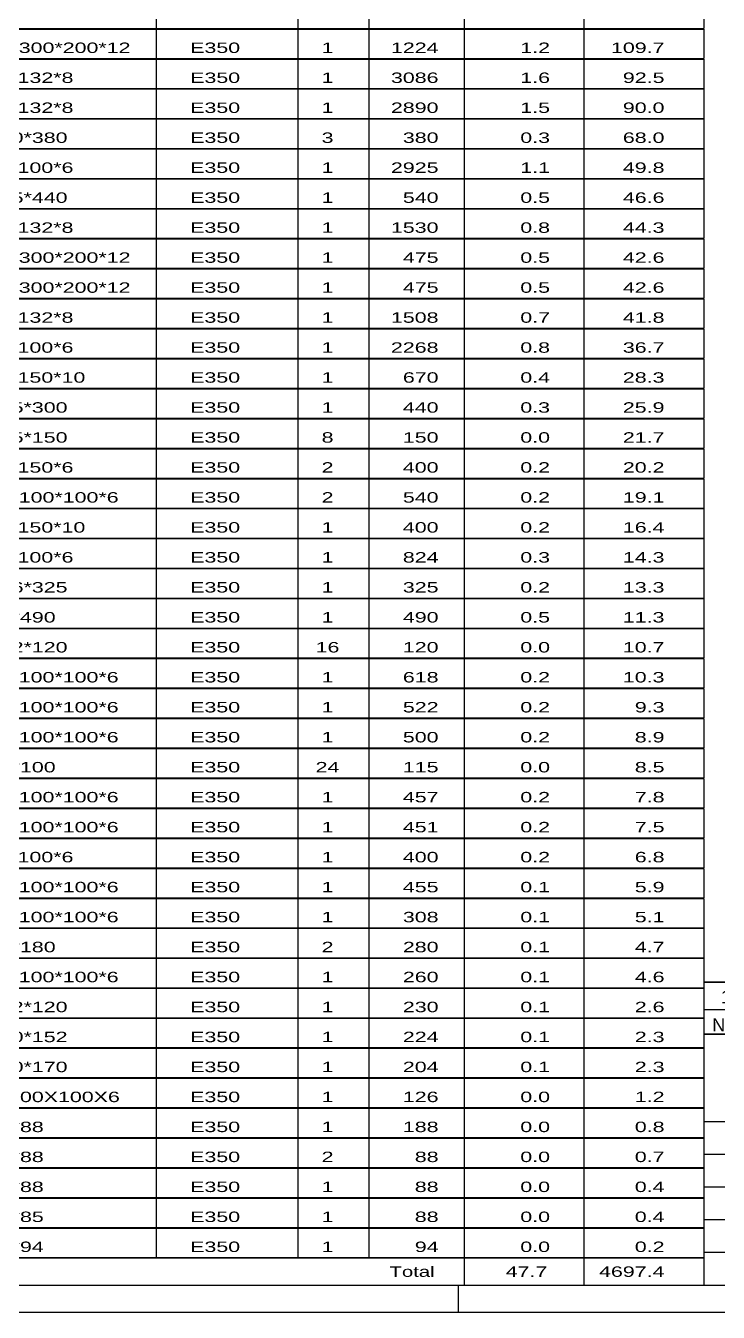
# Model space of a CAD drawing. Header units: millimetres. Extents: x 0 to 841, y 0 to 594.
# Drawn here: x 551.6 to 678.6, y 0 to 236.1 of the extents above; entities that cross this region are included whole.
import ezdxf

# ---------------------------------------------------------------- set-up
doc = ezdxf.new("R2010")
doc.units = ezdxf.units.MM
doc.styles.add('Arial Narrow', font='ARIALN.TTF', dxfattribs={"height": 0.2})

# ---------------------------------------------------------------- blocks, each defined once
blk = doc.blocks.new('Unknown-695494452-1133')
at = {"color": 5, "linetype": 'Continuous'}
for p, q in [((5, 5), (836, 5)), ((631, 0), (631, 5)), ((0, 0), (841, 0))]:
    blk.add_line(p, q, dxfattribs=at)
blk = doc.blocks.new('Unknown-695494452-27537')
at = {"color": 7, "linetype": 'Continuous'}
for p, q in [((676, 51.05), (676, 5)), ((676, 51.05), (836, 51.05)), ((836, 51), (836, 5)), ((676, 35), (836, 35)), ((716.14, 35), (716.14, 5)), ((676, 29), (836, 29)), ((818, 5.05), (818, 29.05)), ((676, 23), (836, 23)), ((760.14, 23), (760.14, 5)), ((676, 17), (836, 17)), ((676, 11), (818, 11)), ((676, 5), (836, 5))]:
    blk.add_line(p, q, dxfattribs=at)
at = {"color": 7, "style": 'Arial Narrow'}
for s, height, width, p in [('DRAWING TITLE', 1.9089, 1.425378, (680.88, 30.61)), ('COLUMN', 1.909, 1.425378, (717.81, 30.59)), ('CONTRACT', 1.909, 1.425378, (680.88, 24.71)), ('TERMINAL BUILDING', 1.9089, 1.425378, (718.06, 25.07)), ('MODELLED BY', 1.9089, 1.425378, (680.88, 18.98)), ('GSK', 1.909, 1.425378, (717.88, 19.04)), ('ISSUED', 1.909, 1.425378, (760.94, 18.64)), ('12.05.2026', 1.909, 1.425378, (777.69, 18.52)), ('CONTRACT NO', 1.9089, 1.425378, (680.88, 12.66)), ('AN-C-1376', 1.909, 1.425378, (718.23, 12.78)), ('SCALE', 1.909, 1.425378, (760.94, 12.65)), ('A1', 6.204, 1.25, (822.24, 7.2)), ('DRAWING No', 1.909, 1.425378, (680.56, 7)), ('[C.5]', 1.909, 1.425378, (718.46, 6.99)), ('REVISION No.', 1.9089, 1.425378, (760.94, 5.77)), ('1', 3.34, 1.5, (797.91, 5.68))]:
    blk.add_text(s, height=height, dxfattribs=dict(at, width=width)).set_placement(p)
at = {"color": 7, "linetype": 'Continuous', "style": 'Arial Narrow'}
for s, height, width, p in [('PH #', 2.1, 1.42538, (823.4, 24.55)), ('201', 2.1, 1.42538, (824.19, 18.65)), ('NTS', 1.909, 1.425378, (778, 13.05))]:
    blk.add_text(s, height=height, dxfattribs=dict(at, width=width)).set_placement(p)
blk = doc.blocks.new('Unknown-695494452-27538')
at = {"color": 7, "linetype": 'Continuous'}
for p, q in [((575.5, 241), (575.5, 235.5)), ((601.5, 241), (601.5, 235.5)), ((614.5, 241), (614.5, 235.5)), ((632, 241), (632, 235.5)), ((654, 241), (654, 235.5)), ((676, 240.95), (676, 235.55)), ((516, 235.55), (676, 235.55)), ((516, 235.45), (676, 235.45)), ((575.5, 235.5), (575.5, 230)), ((601.5, 235.5), (601.5, 230)), ((614.5, 235.5), (614.5, 230)), ((632, 235.5), (632, 230)), ((654, 235.5), (654, 230)), ((676, 235.45), (676, 230.05)), ((516, 230.05), (676, 230.05)), ((516, 229.95), (676, 229.95)), ((575.5, 230), (575.5, 224.5)), ((601.5, 230), (601.5, 224.5)), ((614.5, 230), (614.5, 224.5)), ((632, 230), (632, 224.5)), ((654, 230), (654, 224.5)), ((676, 229.95), (676, 224.55)), ((516, 224.55), (676, 224.55)), ((516, 224.45), (676, 224.45)), ((575.5, 224.5), (575.5, 219)), ((601.5, 224.5), (601.5, 219)), ((614.5, 224.5), (614.5, 219)), ((632, 224.5), (632, 219)), ((654, 224.5), (654, 219)), ((676, 224.45), (676, 219.05)), ((516, 219.05), (676, 219.05)), ((516, 218.95), (676, 218.95)), ((575.5, 219), (575.5, 213.5)), ((601.5, 219), (601.5, 213.5)), ((614.5, 219), (614.5, 213.5)), ((632, 219), (632, 213.5)), ((654, 219), (654, 213.5)), ((676, 218.95), (676, 213.55)), ((516, 213.55), (676, 213.55)), ((516, 213.45), (676, 213.45)), ((575.5, 213.5), (575.5, 208)), ((601.5, 213.5), (601.5, 208)), ((614.5, 213.5), (614.5, 208)), ((632, 213.5), (632, 208)), ((654, 213.5), (654, 208)), ((676, 213.45), (676, 208.05)), ((516, 208.05), (676, 208.05)), ((516, 207.95), (676, 207.95)), ((575.5, 208), (575.5, 202.5)), ((601.5, 208), (601.5, 202.5)), ((614.5, 208), (614.5, 202.5)), ((632, 208), (632, 202.5)), ((654, 208), (654, 202.5)), ((676, 207.95), (676, 202.55)), ((516, 202.55), (676, 202.55)), ((516, 202.45), (676, 202.45)), ((575.5, 202.5), (575.5, 197)), ((601.5, 202.5), (601.5, 197)), ((614.5, 202.5), (614.5, 197)), ((632, 202.5), (632, 197)), ((654, 202.5), (654, 197)), ((676, 202.45), (676, 197.05)), ((516, 197.05), (676, 197.05)), ((516, 196.95), (676, 196.95)), ((575.5, 197), (575.5, 191.5)), ((601.5, 197), (601.5, 191.5)), ((614.5, 197), (614.5, 191.5)), ((632, 197), (632, 191.5)), ((654, 197), (654, 191.5)), ((676, 196.95), (676, 191.55)), ((516, 191.55), (676, 191.55)), ((516, 191.45), (676, 191.45)), ((575.5, 191.5), (575.5, 186)), ((601.5, 191.5), (601.5, 186)), ((614.5, 191.5), (614.5, 186)), ((632, 191.5), (632, 186)), ((654, 191.5), (654, 186)), ((676, 191.45), (676, 186.05)), ((516, 186.05), (676, 186.05)), ((516, 185.95), (676, 185.95)), ((575.5, 186), (575.5, 180.5)), ((601.5, 186), (601.5, 180.5)), ((614.5, 186), (614.5, 180.5)), ((632, 186), (632, 180.5)), ((654, 186), (654, 180.5)), ((676, 185.95), (676, 180.55)), ((516, 180.55), (676, 180.55)), ((516, 180.45), (676, 180.45)), ((575.5, 180.5), (575.5, 175)), ((601.5, 180.5), (601.5, 175)), ((614.5, 180.5), (614.5, 175)), ((632, 180.5), (632, 175)), ((654, 180.5), (654, 175)), ((676, 180.45), (676, 175.05)), ((516, 175.05), (676, 175.05)), ((516, 174.95), (676, 174.95)), ((575.5, 175), (575.5, 169.5)), ((601.5, 175), (601.5, 169.5)), ((614.5, 175), (614.5, 169.5)), ((632, 175), (632, 169.5)), ((654, 175), (654, 169.5)), ((676, 174.95), (676, 169.55)), ((516, 169.55), (676, 169.55)), ((516, 169.45), (676, 169.45)), ((575.5, 169.5), (575.5, 164)), ((601.5, 169.5), (601.5, 164)), ((614.5, 169.5), (614.5, 164)), ((632, 169.5), (632, 164)), ((654, 169.5), (654, 164)), ((676, 169.45), (676, 164.05)), ((516, 164.05), (676, 164.05)), ((516, 163.95), (676, 163.95)), ((575.5, 164), (575.5, 158.5)), ((601.5, 164), (601.5, 158.5)), ((614.5, 164), (614.5, 158.5)), ((632, 164), (632, 158.5)), ((654, 164), (654, 158.5)), ((676, 163.95), (676, 158.55)), ((516, 158.55), (676, 158.55)), ((516, 158.45), (676, 158.45)), ((575.5, 158.5), (575.5, 153)), ((601.5, 158.5), (601.5, 153)), ((614.5, 158.5), (614.5, 153)), ((632, 158.5), (632, 153)), ((654, 158.5), (654, 153)), ((676, 158.45), (676, 153.05)), ((516, 153.05), (676, 153.05)), ((516, 152.95), (676, 152.95)), ((575.5, 153), (575.5, 147.5)), ((601.5, 153), (601.5, 147.5)), ((614.5, 153), (614.5, 147.5)), ((632, 153), (632, 147.5)), ((654, 153), (654, 147.5)), ((676, 152.95), (676, 147.55)), ((516, 147.55), (676, 147.55)), ((516, 147.45), (676, 147.45)), ((575.5, 147.5), (575.5, 142)), ((601.5, 147.5), (601.5, 142)), ((614.5, 147.5), (614.5, 142)), ((632, 147.5), (632, 142)), ((654, 147.5), (654, 142)), ((676, 147.45), (676, 142.05)), ((516, 142.05), (676, 142.05)), ((516, 141.95), (676, 141.95)), ((575.5, 142), (575.5, 136.5)), ((601.5, 142), (601.5, 136.5)), ((614.5, 142), (614.5, 136.5)), ((632, 142), (632, 136.5)), ((654, 142), (654, 136.5)), ((676, 141.95), (676, 136.55)), ((516, 136.55), (676, 136.55)), ((516, 136.45), (676, 136.45)), ((575.5, 136.5), (575.5, 131)), ((601.5, 136.5), (601.5, 131)), ((614.5, 136.5), (614.5, 131)), ((632, 136.5), (632, 131)), ((654, 136.5), (654, 131)), ((676, 136.45), (676, 131.05)), ((516, 131.05), (676, 131.05)), ((516, 130.95), (676, 130.95)), ((575.5, 131), (575.5, 125.5)), ((601.5, 131), (601.5, 125.5)), ((614.5, 131), (614.5, 125.5)), ((632, 131), (632, 125.5)), ((654, 131), (654, 125.5)), ((676, 130.95), (676, 125.55)), ((516, 125.55), (676, 125.55)), ((516, 125.45), (676, 125.45)), ((575.5, 125.5), (575.5, 120)), ((601.5, 125.5), (601.5, 120)), ((614.5, 125.5), (614.5, 120)), ((632, 125.5), (632, 120)), ((654, 125.5), (654, 120)), ((676, 125.45), (676, 120.05)), ((516, 120.05), (676, 120.05)), ((516, 119.95), (676, 119.95)), ((575.5, 120), (575.5, 114.5)), ((601.5, 120), (601.5, 114.5)), ((614.5, 120), (614.5, 114.5)), ((632, 120), (632, 114.5)), ((654, 120), (654, 114.5)), ((676, 119.95), (676, 114.55)), ((516, 114.55), (676, 114.55)), ((516, 114.45), (676, 114.45)), ((575.5, 114.5), (575.5, 109)), ((601.5, 114.5), (601.5, 109)), ((614.5, 114.5), (614.5, 109)), ((632, 114.5), (632, 109)), ((654, 114.5), (654, 109)), ((676, 114.45), (676, 109.05)), ((516, 109.05), (676, 109.05)), ((516, 108.95), (676, 108.95)), ((575.5, 109), (575.5, 103.5)), ((601.5, 109), (601.5, 103.5)), ((614.5, 109), (614.5, 103.5)), ((632, 109), (632, 103.5)), ((654, 109), (654, 103.5)), ((676, 108.95), (676, 103.55)), ((516, 103.55), (676, 103.55)), ((516, 103.45), (676, 103.45)), ((575.5, 103.5), (575.5, 98)), ((601.5, 103.5), (601.5, 98)), ((614.5, 103.5), (614.5, 98)), ((632, 103.5), (632, 98)), ((654, 103.5), (654, 98)), ((676, 103.45), (676, 98.05)), ((516, 98.05), (676, 98.05)), ((516, 97.95), (676, 97.95)), ((575.5, 98), (575.5, 92.5)), ((601.5, 98), (601.5, 92.5)), ((614.5, 98), (614.5, 92.5)), ((632, 98), (632, 92.5)), ((654, 98), (654, 92.5)), ((676, 97.95), (676, 92.55)), ((516, 92.55), (676, 92.55)), ((516, 92.45), (676, 92.45)), ((575.5, 92.5), (575.5, 87)), ((601.5, 92.5), (601.5, 87)), ((614.5, 92.5), (614.5, 87)), ((632, 92.5), (632, 87)), ((654, 92.5), (654, 87)), ((676, 92.45), (676, 87.05)), ((516, 87.05), (676, 87.05)), ((516, 86.95), (676, 86.95)), ((575.5, 87), (575.5, 81.5)), ((601.5, 87), (601.5, 81.5)), ((614.5, 87), (614.5, 81.5)), ((632, 87), (632, 81.5)), ((654, 87), (654, 81.5)), ((676, 86.95), (676, 81.55)), ((516, 81.55), (676, 81.55)), ((516, 81.45), (676, 81.45)), ((575.5, 81.5), (575.5, 76)), ((601.5, 81.5), (601.5, 76)), ((614.5, 81.5), (614.5, 76)), ((632, 81.5), (632, 76)), ((654, 81.5), (654, 76)), ((676, 81.45), (676, 76.05)), ((516, 76.05), (676, 76.05)), ((516, 75.95), (676, 75.95)), ((575.5, 76), (575.5, 70.5)), ((601.5, 76), (601.5, 70.5)), ((614.5, 76), (614.5, 70.5)), ((632, 76), (632, 70.5)), ((654, 76), (654, 70.5)), ((676, 75.95), (676, 70.55)), ((516, 70.55), (676, 70.55)), ((516, 70.45), (676, 70.45)), ((575.5, 70.5), (575.5, 65)), ((601.5, 70.5), (601.5, 65)), ((614.5, 70.5), (614.5, 65)), ((632, 70.5), (632, 65)), ((654, 70.5), (654, 65)), ((676, 70.45), (676, 65.05)), ((516, 65.05), (676, 65.05)), ((516, 64.95), (676, 64.95)), ((575.5, 65), (575.5, 59.5)), ((601.5, 65), (601.5, 59.5)), ((614.5, 65), (614.5, 59.5)), ((632, 65), (632, 59.5)), ((654, 65), (654, 59.5)), ((676, 64.95), (676, 59.55)), ((516, 59.55), (676, 59.55)), ((516, 59.45), (676, 59.45)), ((575.5, 59.5), (575.5, 54)), ((601.5, 59.5), (601.5, 54)), ((614.5, 59.5), (614.5, 54)), ((632, 59.5), (632, 54)), ((654, 59.5), (654, 54)), ((676, 59.45), (676, 54.05)), ((516, 54.05), (676, 54.05)), ((516, 53.95), (676, 53.95)), ((575.5, 54), (575.5, 48.5)), ((601.5, 54), (601.5, 48.5)), ((614.5, 54), (614.5, 48.5)), ((632, 54), (632, 48.5)), ((654, 54), (654, 48.5)), ((676, 53.95), (676, 48.55)), ((516, 48.55), (676, 48.55)), ((516, 48.45), (676, 48.45)), ((575.5, 48.5), (575.5, 43)), ((601.5, 48.5), (601.5, 43)), ((614.5, 48.5), (614.5, 43)), ((632, 48.5), (632, 43)), ((654, 48.5), (654, 43)), ((676, 48.45), (676, 43.05)), ((516, 43.05), (676, 43.05)), ((516, 42.95), (676, 42.95)), ((575.5, 43), (575.5, 37.5)), ((601.5, 43), (601.5, 37.5)), ((614.5, 43), (614.5, 37.5)), ((632, 43), (632, 37.5)), ((654, 43), (654, 37.5)), ((676, 42.95), (676, 37.55)), ((516, 37.55), (676, 37.55)), ((516, 37.45), (676, 37.45)), ((575.5, 37.5), (575.5, 32)), ((601.5, 37.5), (601.5, 32)), ((614.5, 37.5), (614.5, 32)), ((632, 37.5), (632, 32)), ((654, 37.5), (654, 32)), ((676, 37.45), (676, 32.05)), ((516, 32.05), (676, 32.05)), ((516, 31.95), (676, 31.95)), ((575.5, 32), (575.5, 26.5)), ((601.5, 32), (601.5, 26.5)), ((614.5, 32), (614.5, 26.5)), ((632, 32), (632, 26.5)), ((654, 32), (654, 26.5)), ((676, 31.95), (676, 26.55)), ((516, 26.55), (676, 26.55)), ((516, 26.45), (676, 26.45)), ((575.5, 26.5), (575.5, 21)), ((601.5, 26.5), (601.5, 21)), ((614.5, 26.5), (614.5, 21)), ((632, 26.5), (632, 21)), ((654, 26.5), (654, 21)), ((676, 26.45), (676, 21.05)), ((516, 21.05), (676, 21.05)), ((516, 20.95), (676, 20.95)), ((575.5, 21), (575.5, 15.5)), ((601.5, 21), (601.5, 15.5)), ((614.5, 21), (614.5, 15.5)), ((632, 21), (632, 15.5)), ((654, 21), (654, 15.5)), ((676, 20.95), (676, 15.55)), ((516, 15.55), (676, 15.55)), ((516, 15.45), (676, 15.45)), ((575.5, 15.5), (575.5, 10)), ((601.5, 15.5), (601.5, 10)), ((614.5, 15.5), (614.5, 10)), ((632, 15.5), (632, 10)), ((654, 15.5), (654, 10)), ((676, 15.45), (676, 10.05)), ((516, 10.05), (676, 10.05)), ((516, 10), (676, 10)), ((632, 10), (632, 5)), ((654, 10), (654, 5)), ((676, 10), (676, 5)), ((516, 5), (676, 5))]:
    blk.add_line(p, q, dxfattribs=at)
at = {"color": 7, "linetype": 'Continuous', "style": 'Arial Narrow'}
for s, height, width, p in [('RHS300*200*12', 1.9089, 1.794707, (542, 231.06)), ('E350', 1.909, 1.794707, (581.74, 231.06)), ('1', 1.91, 1.794707, (605.86, 231.06)), ('1224', 1.909, 1.794707, (618.58, 231.06)), ('1.2', 1.909, 1.794707, (642.32, 231.06)), ('109.7', 1.909, 1.794707, (658.96, 231.06)), ('SHS132*8', 1.909, 1.794707, (542, 225.56)), ('E350', 1.909, 1.794707, (581.74, 225.56)), ('1', 1.91, 1.794707, (605.86, 225.56)), ('3086', 1.909, 1.794707, (618.58, 225.56)), ('1.6', 1.909, 1.794707, (642.32, 225.56)), ('92.5', 1.909, 1.794707, (661.14, 225.56)), ('SHS132*8', 1.909, 1.794707, (542, 220.06)), ('E350', 1.909, 1.794707, (581.74, 220.06)), ('1', 1.91, 1.794707, (605.86, 220.06)), ('2890', 1.909, 1.794707, (618.58, 220.06)), ('1.5', 1.909, 1.794707, (642.32, 220.06)), ('90.0', 1.909, 1.794707, (661.14, 220.06)), ('PL20*380', 1.909, 1.794707, (542, 214.56)), ('E350', 1.909, 1.794707, (581.74, 214.56)), ('3', 1.91, 1.794707, (605.86, 214.56)), ('380', 1.909, 1.794707, (620.77, 214.56)), ('0.3', 1.909, 1.794707, (642.32, 214.56)), ('68.0', 1.909, 1.794707, (661.14, 214.56)), ('SHS100*6', 1.909, 1.794707, (542, 209.06)), ('E350', 1.909, 1.794707, (581.74, 209.06)), ('1', 1.91, 1.794707, (605.86, 209.06)), ('2925', 1.909, 1.794707, (618.58, 209.06)), ('1.1', 1.909, 1.794707, (642.32, 209.06)), ('49.8', 1.909, 1.794707, (661.14, 209.06)), ('PL25*440', 1.909, 1.794707, (542, 203.56)), ('E350', 1.909, 1.794707, (581.74, 203.56)), ('1', 1.91, 1.794707, (605.86, 203.56)), ('540', 1.909, 1.794707, (620.77, 203.56)), ('0.5', 1.909, 1.794707, (642.32, 203.56)), ('46.6', 1.909, 1.794707, (661.14, 203.56)), ('SHS132*8', 1.909, 1.794707, (542, 198.06)), ('E350', 1.909, 1.794707, (581.74, 198.06)), ('1', 1.91, 1.794707, (605.86, 198.06)), ('1530', 1.909, 1.794707, (618.58, 198.06)), ('0.8', 1.909, 1.794707, (642.32, 198.06)), ('44.3', 1.909, 1.794707, (661.14, 198.06)), ('RHS300*200*12', 1.9089, 1.794707, (542, 192.56)), ('E350', 1.909, 1.794707, (581.74, 192.56)), ('1', 1.91, 1.794707, (605.86, 192.56)), ('475', 1.909, 1.794707, (620.77, 192.56)), ('0.5', 1.909, 1.794707, (642.32, 192.56)), ('42.6', 1.909, 1.794707, (661.14, 192.56)), ('RHS300*200*12', 1.9089, 1.794707, (542, 187.06)), ('E350', 1.909, 1.794707, (581.74, 187.06)), ('1', 1.91, 1.794707, (605.86, 187.06)), ('475', 1.909, 1.794707, (620.77, 187.06)), ('0.5', 1.909, 1.794707, (642.32, 187.06)), ('42.6', 1.909, 1.794707, (661.14, 187.06)), ('SHS132*8', 1.909, 1.794707, (542, 181.56)), ('E350', 1.909, 1.794707, (581.74, 181.56)), ('1', 1.91, 1.794707, (605.86, 181.56)), ('1508', 1.909, 1.794707, (618.58, 181.56)), ('0.7', 1.909, 1.794707, (642.32, 181.56)), ('41.8', 1.909, 1.794707, (661.14, 181.56)), ('SHS100*6', 1.909, 1.794707, (542, 176.06)), ('E350', 1.909, 1.794707, (581.74, 176.06)), ('1', 1.91, 1.794707, (605.86, 176.06)), ('2268', 1.909, 1.794707, (618.58, 176.06)), ('0.8', 1.909, 1.794707, (642.32, 176.06)), ('36.7', 1.909, 1.794707, (661.14, 176.06)), ('SHS150*10', 1.909, 1.794707, (542, 170.56)), ('E350', 1.909, 1.794707, (581.74, 170.56)), ('1', 1.91, 1.794707, (605.86, 170.56)), ('670', 1.909, 1.794707, (620.77, 170.56)), ('0.4', 1.909, 1.794707, (642.32, 170.56)), ('28.3', 1.909, 1.794707, (661.14, 170.56)), ('PL25*300', 1.909, 1.794707, (542, 165.06)), ('E350', 1.909, 1.794707, (581.74, 165.06)), ('1', 1.91, 1.794707, (605.86, 165.06)), ('440', 1.909, 1.794707, (620.77, 165.06)), ('0.3', 1.909, 1.794707, (642.32, 165.06)), ('25.9', 1.909, 1.794707, (661.14, 165.06)), ('PL25*150', 1.909, 1.794707, (542, 159.56)), ('E350', 1.909, 1.794707, (581.74, 159.56)), ('8', 1.91, 1.794707, (605.86, 159.56)), ('150', 1.909, 1.794707, (620.77, 159.56)), ('0.0', 1.909, 1.794707, (642.32, 159.56)), ('21.7', 1.909, 1.794707, (661.14, 159.56)), ('SHS150*6', 1.909, 1.794707, (542, 154.06)), ('E350', 1.909, 1.794707, (581.74, 154.06)), ('2', 1.91, 1.794707, (605.86, 154.06)), ('400', 1.909, 1.794707, (620.77, 154.06)), ('0.2', 1.909, 1.794707, (642.32, 154.06)), ('20.2', 1.909, 1.794707, (661.14, 154.06)), ('RHS100*100*6', 1.9089, 1.794707, (542, 148.56)), ('E350', 1.909, 1.794707, (581.74, 148.56)), ('2', 1.91, 1.794707, (605.86, 148.56)), ('540', 1.909, 1.794707, (620.77, 148.56)), ('0.2', 1.909, 1.794707, (642.32, 148.56)), ('19.1', 1.909, 1.794707, (661.14, 148.56)), ('SHS150*10', 1.909, 1.794707, (542, 143.06)), ('E350', 1.909, 1.794707, (581.74, 143.06)), ('1', 1.91, 1.794707, (605.86, 143.06)), ('400', 1.909, 1.794707, (620.77, 143.06)), ('0.2', 1.909, 1.794707, (642.32, 143.06)), ('16.4', 1.909, 1.794707, (661.14, 143.06)), ('SHS100*6', 1.909, 1.794707, (542, 137.56)), ('E350', 1.909, 1.794707, (581.74, 137.56)), ('1', 1.91, 1.794707, (605.86, 137.56)), ('824', 1.909, 1.794707, (620.77, 137.56)), ('0.3', 1.909, 1.794707, (642.32, 137.56)), ('14.3', 1.909, 1.794707, (661.14, 137.56)), ('PL16*325', 1.909, 1.794707, (542, 132.06)), ('E350', 1.909, 1.794707, (581.74, 132.06)), ('1', 1.91, 1.794707, (605.86, 132.06)), ('325', 1.909, 1.794707, (620.77, 132.06)), ('0.2', 1.909, 1.794707, (642.32, 132.06)), ('13.3', 1.909, 1.794707, (661.14, 132.06)), ('PL6*490', 1.909, 1.794707, (542, 126.56)), ('E350', 1.909, 1.794707, (581.74, 126.56)), ('1', 1.91, 1.794707, (605.86, 126.56)), ('490', 1.909, 1.794707, (620.77, 126.56)), ('0.5', 1.909, 1.794707, (642.32, 126.56)), ('11.3', 1.909, 1.794707, (661.14, 126.56)), ('PL12*120', 1.909, 1.794707, (542, 121.06)), ('E350', 1.909, 1.794707, (581.74, 121.06)), ('16', 1.909, 1.794707, (604.76, 121.06)), ('120', 1.909, 1.794707, (620.77, 121.06)), ('0.0', 1.909, 1.794707, (642.32, 121.06)), ('10.7', 1.909, 1.794707, (661.14, 121.06)), ('RHS100*100*6', 1.9089, 1.794707, (542, 115.56)), ('E350', 1.909, 1.794707, (581.74, 115.56)), ('1', 1.91, 1.794707, (605.86, 115.56)), ('618', 1.909, 1.794707, (620.77, 115.56)), ('0.2', 1.909, 1.794707, (642.32, 115.56)), ('10.3', 1.909, 1.794707, (661.14, 115.56)), ('RHS100*100*6', 1.9089, 1.794707, (542, 110.06)), ('E350', 1.909, 1.794707, (581.74, 110.06)), ('1', 1.91, 1.794707, (605.86, 110.06)), ('522', 1.909, 1.794707, (620.77, 110.06)), ('0.2', 1.909, 1.794707, (642.32, 110.06)), ('9.3', 1.909, 1.794707, (663.33, 110.06)), ('RHS100*100*6', 1.9089, 1.794707, (542, 104.56)), ('E350', 1.909, 1.794707, (581.74, 104.56)), ('1', 1.91, 1.794707, (605.86, 104.56)), ('500', 1.909, 1.794707, (620.77, 104.56)), ('0.2', 1.909, 1.794707, (642.32, 104.56)), ('8.9', 1.909, 1.794707, (663.33, 104.56)), ('PL8*100', 1.909, 1.794707, (542, 99.06)), ('E350', 1.909, 1.794707, (581.74, 99.06)), ('24', 1.909, 1.794707, (604.76, 99.06)), ('115', 1.909, 1.794707, (620.77, 99.06)), ('0.0', 1.909, 1.794707, (642.32, 99.06)), ('8.5', 1.909, 1.794707, (663.33, 99.06)), ('RHS100*100*6', 1.9089, 1.794707, (542, 93.56)), ('E350', 1.909, 1.794707, (581.74, 93.56)), ('1', 1.91, 1.794707, (605.86, 93.56)), ('457', 1.909, 1.794707, (620.77, 93.56)), ('0.2', 1.909, 1.794707, (642.32, 93.56)), ('7.8', 1.909, 1.794707, (663.33, 93.56)), ('RHS100*100*6', 1.9089, 1.794707, (542, 88.06)), ('E350', 1.909, 1.794707, (581.74, 88.06)), ('1', 1.91, 1.794707, (605.86, 88.06)), ('451', 1.909, 1.794707, (620.77, 88.06)), ('0.2', 1.909, 1.794707, (642.32, 88.06)), ('7.5', 1.909, 1.794707, (663.33, 88.06)), ('SHS100*6', 1.909, 1.794707, (542, 82.56)), ('E350', 1.909, 1.794707, (581.74, 82.56)), ('1', 1.91, 1.794707, (605.86, 82.56)), ('400', 1.909, 1.794707, (620.77, 82.56)), ('0.2', 1.909, 1.794707, (642.32, 82.56)), ('6.8', 1.909, 1.794707, (663.33, 82.56)), ('RHS100*100*6', 1.9089, 1.794707, (542, 77.06)), ('E350', 1.909, 1.794707, (581.74, 77.06)), ('1', 1.91, 1.794707, (605.86, 77.06)), ('455', 1.909, 1.794707, (620.77, 77.06)), ('0.1', 1.909, 1.794707, (642.32, 77.06)), ('5.9', 1.909, 1.794707, (663.33, 77.06)), ('RHS100*100*6', 1.9089, 1.794707, (542, 71.56)), ('E350', 1.909, 1.794707, (581.74, 71.56)), ('1', 1.91, 1.794707, (605.86, 71.56)), ('308', 1.909, 1.794707, (620.77, 71.56)), ('0.1', 1.909, 1.794707, (642.32, 71.56)), ('5.1', 1.909, 1.794707, (663.33, 71.56)), ('PL6*180', 1.909, 1.794707, (542, 66.06)), ('E350', 1.909, 1.794707, (581.74, 66.06)), ('2', 1.91, 1.794707, (605.86, 66.06)), ('280', 1.909, 1.794707, (620.77, 66.06)), ('0.1', 1.909, 1.794707, (642.32, 66.06)), ('4.7', 1.909, 1.794707, (663.33, 66.06)), ('RHS100*100*6', 1.9089, 1.794707, (542, 60.56)), ('E350', 1.909, 1.794707, (581.74, 60.56)), ('1', 1.91, 1.794707, (605.86, 60.56)), ('260', 1.909, 1.794707, (620.77, 60.56)), ('0.1', 1.909, 1.794707, (642.32, 60.56)), ('4.6', 1.909, 1.794707, (663.33, 60.56)), ('PL12*120', 1.909, 1.794707, (542, 55.06)), ('E350', 1.909, 1.794707, (581.74, 55.06)), ('1', 1.91, 1.794707, (605.86, 55.06)), ('230', 1.909, 1.794707, (620.77, 55.06)), ('0.1', 1.909, 1.794707, (642.32, 55.06)), ('2.6', 1.909, 1.794707, (663.33, 55.06)), ('PL10*152', 1.909, 1.794707, (542, 49.56)), ('E350', 1.909, 1.794707, (581.74, 49.56)), ('1', 1.91, 1.794707, (605.86, 49.56)), ('224', 1.909, 1.794707, (620.77, 49.56)), ('0.1', 1.909, 1.794707, (642.32, 49.56)), ('2.3', 1.909, 1.794707, (663.33, 49.56)), ('PL10*170', 1.909, 1.794707, (542, 44.06)), ('E350', 1.909, 1.794707, (581.74, 44.06)), ('1', 1.91, 1.794707, (605.86, 44.06)), ('204', 1.909, 1.794707, (620.77, 44.06)), ('0.1', 1.909, 1.794707, (642.32, 44.06)), ('2.3', 1.909, 1.794707, (663.33, 44.06)), ('ISA100X100X6', 1.9089, 1.794707, (542, 38.56)), ('E350', 1.909, 1.794707, (581.74, 38.56)), ('1', 1.91, 1.794707, (605.86, 38.56)), ('126', 1.909, 1.794707, (620.77, 38.56)), ('0.0', 1.909, 1.794707, (642.32, 38.56)), ('1.2', 1.909, 1.794707, (663.33, 38.56)), ('PL6*88', 1.909, 1.794707, (542, 33.06)), ('E350', 1.909, 1.794707, (581.74, 33.06)), ('1', 1.91, 1.794707, (605.86, 33.06)), ('188', 1.909, 1.794707, (620.77, 33.06)), ('0.0', 1.909, 1.794707, (642.32, 33.06)), ('0.8', 1.909, 1.794707, (663.33, 33.06)), ('PL6*88', 1.909, 1.794707, (542, 27.56)), ('E350', 1.909, 1.794707, (581.74, 27.56)), ('2', 1.91, 1.794707, (605.86, 27.56)), ('88', 1.909, 1.794707, (622.96, 27.56)), ('0.0', 1.909, 1.794707, (642.32, 27.56)), ('0.7', 1.909, 1.794707, (663.33, 27.56)), ('PL6*88', 1.909, 1.794707, (542, 22.06)), ('E350', 1.909, 1.794707, (581.74, 22.06)), ('1', 1.91, 1.794707, (605.86, 22.06)), ('88', 1.909, 1.794707, (622.96, 22.06)), ('0.0', 1.909, 1.794707, (642.32, 22.06)), ('0.4', 1.909, 1.794707, (663.33, 22.06)), ('PL6*85', 1.909, 1.794707, (542, 16.56)), ('E350', 1.909, 1.794707, (581.74, 16.56)), ('1', 1.91, 1.794707, (605.86, 16.56)), ('88', 1.909, 1.794707, (622.96, 16.56)), ('0.0', 1.909, 1.794707, (642.32, 16.56)), ('0.4', 1.909, 1.794707, (663.33, 16.56)), ('PL6*94', 1.909, 1.794707, (542, 11.06)), ('E350', 1.909, 1.794707, (581.74, 11.06)), ('1', 1.91, 1.794707, (605.86, 11.06)), ('94', 1.909, 1.794707, (622.96, 11.06)), ('0.0', 1.909, 1.794707, (642.32, 11.06)), ('0.2', 1.909, 1.794707, (663.33, 11.06)), ('Total', 1.909, 1.7, (618.33, 6.5)), ('47.7', 1.909, 1.794707, (639.64, 6.5)), ('4697.4', 1.909, 1.794707, (656.77, 6.5))]:
    blk.add_text(s, height=height, dxfattribs=dict(at, width=width)).set_placement(p)
blk = doc.blocks.new('Unknown-695494452-27540')
at = {"color": 7, "linetype": 'Continuous'}
for p, q in [((676, 60.55), (836, 60.55)), ((836, 60.55), (676, 60.55)), ((676, 60.55), (676, 55.55)), ((685, 60.55), (685, 55.55)), ((709, 60.55), (709, 55.55)), ((806, 60.55), (806, 55.55)), ((836, 60.55), (836, 55.55)), ((676, 55.55), (836, 55.55)), ((676, 55.55), (676, 51.05)), ((676, 55.55), (836, 55.55)), ((685, 55.55), (685, 51.05)), ((709, 55.55), (709, 51.05)), ((806, 55.55), (806, 51.05)), ((836, 55.55), (836, 51.05)), ((836, 51.05), (676, 51.05))]:
    blk.add_line(p, q, dxfattribs=at)
at = {"color": 7, "linetype": 'Continuous', "style": 'Arial Narrow'}
for s, height, width, p in [('1', 2.39, 1.196471, (679.16, 56.7)), ('0', 2.39, 1.196471, (694, 56.7)), ('ISSUED FOR CONSTRUCTION', 2.3861, 1.196471, (711, 56.7)), ('12.05.2026', 2.386, 1.196471, (812, 56.7)), ('No', 2.386, 1.2, (677.54, 51.55)), ('REV MARK', 2.386, 1.2, (686, 51.55)), ('REVISION DESCRIPTION', 2.3861, 1.2, (711, 51.55)), ('REV. DATE', 2.386, 1.2, (811.28, 51.55))]:
    blk.add_text(s, height=height, dxfattribs=dict(at, width=width)).set_placement(p)

msp = doc.modelspace()

# ---------------------------------------------------------------- block references
for name in ['Unknown-695494452-1133', 'Unknown-695494452-27538', 'Unknown-695494452-27540', 'Unknown-695494452-27537']:
    msp.add_blockref(name, (0, 0))

doc.saveas('drawing.dxf')
